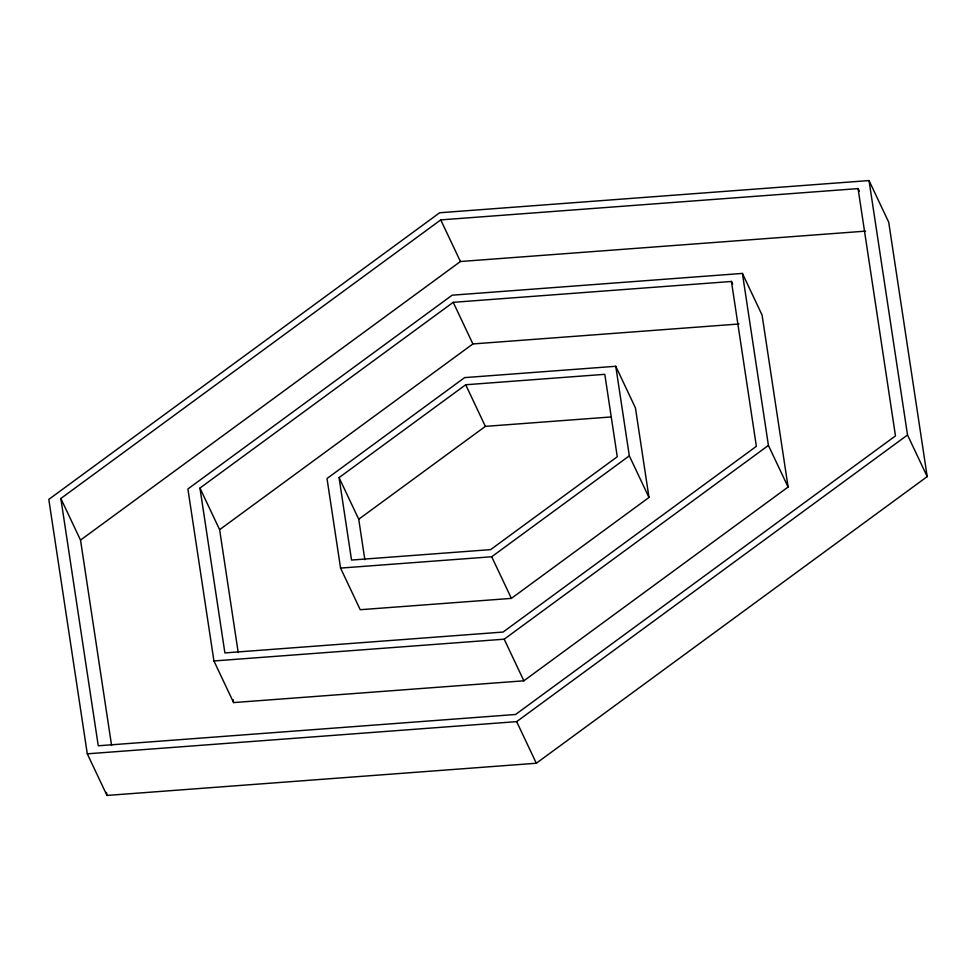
<?xml version="1.0" encoding="UTF-8"?>
<svg xmlns="http://www.w3.org/2000/svg" width="976" height="976" viewBox="0 0 976 976"><rect width="100%" height="100%" fill="white"/><g stroke="black" fill="none" stroke-linecap="round" stroke-linejoin="round"><path stroke-width="1.46" d="M858.075 188.6L895.48 435.894L515.572 714.481L98.259 745.786L60.841 498.492L440.749 219.893L858.075 188.6L859.344 191.284M111.581 745.432L80.52 540.106L460.428 261.519L865.602 231.129M731.439 281.466L756.376 446.325L503.104 632.058L224.895 652.92L199.958 488.061L453.218 302.328L731.439 281.466L732.708 284.15M238.217 652.578L219.624 529.675L472.896 343.942L738.942 323.995M339.062 477.618L465.698 384.764L604.803 374.32L617.271 456.756L490.635 549.622L351.531 560.053L339.062 477.618L358.729 519.244L364.853 559.712M358.729 519.244L485.365 426.378L610.866 416.972M340.563 568.093L491.709 556.759L629.313 455.853L615.771 366.281L464.613 377.614L327.009 478.533L340.563 568.093L360.229 609.719L511.387 598.386L648.991 497.467L635.437 407.907L615.771 366.281M213.927 660.959L504.189 639.195L768.417 445.422L742.407 273.414L452.144 295.191L187.904 488.964L213.927 660.959L233.593 702.586L523.856 680.809L788.096 487.036L762.073 315.041L742.407 273.414M87.291 753.826L516.658 721.63L907.521 434.991L869.03 180.56L439.676 212.756L48.8 499.395L87.291 753.826L106.97 795.44L536.324 763.244L927.2 476.605L888.709 222.174L869.03 180.56M907.521 434.991L927.2 476.605M768.417 445.422L788.096 487.036M629.313 455.853L648.991 497.467M440.749 219.893L460.428 261.519M453.218 302.328L472.896 343.942M465.698 384.764L485.365 426.378M491.709 556.759L511.387 598.386M504.189 639.195L523.856 680.809M516.658 721.63L536.324 763.244M199.958 488.061L219.624 529.675M60.841 498.492L80.52 540.106M233.142 699.585L233.593 702.586M106.506 792.439L106.97 795.44"/></g></svg>
